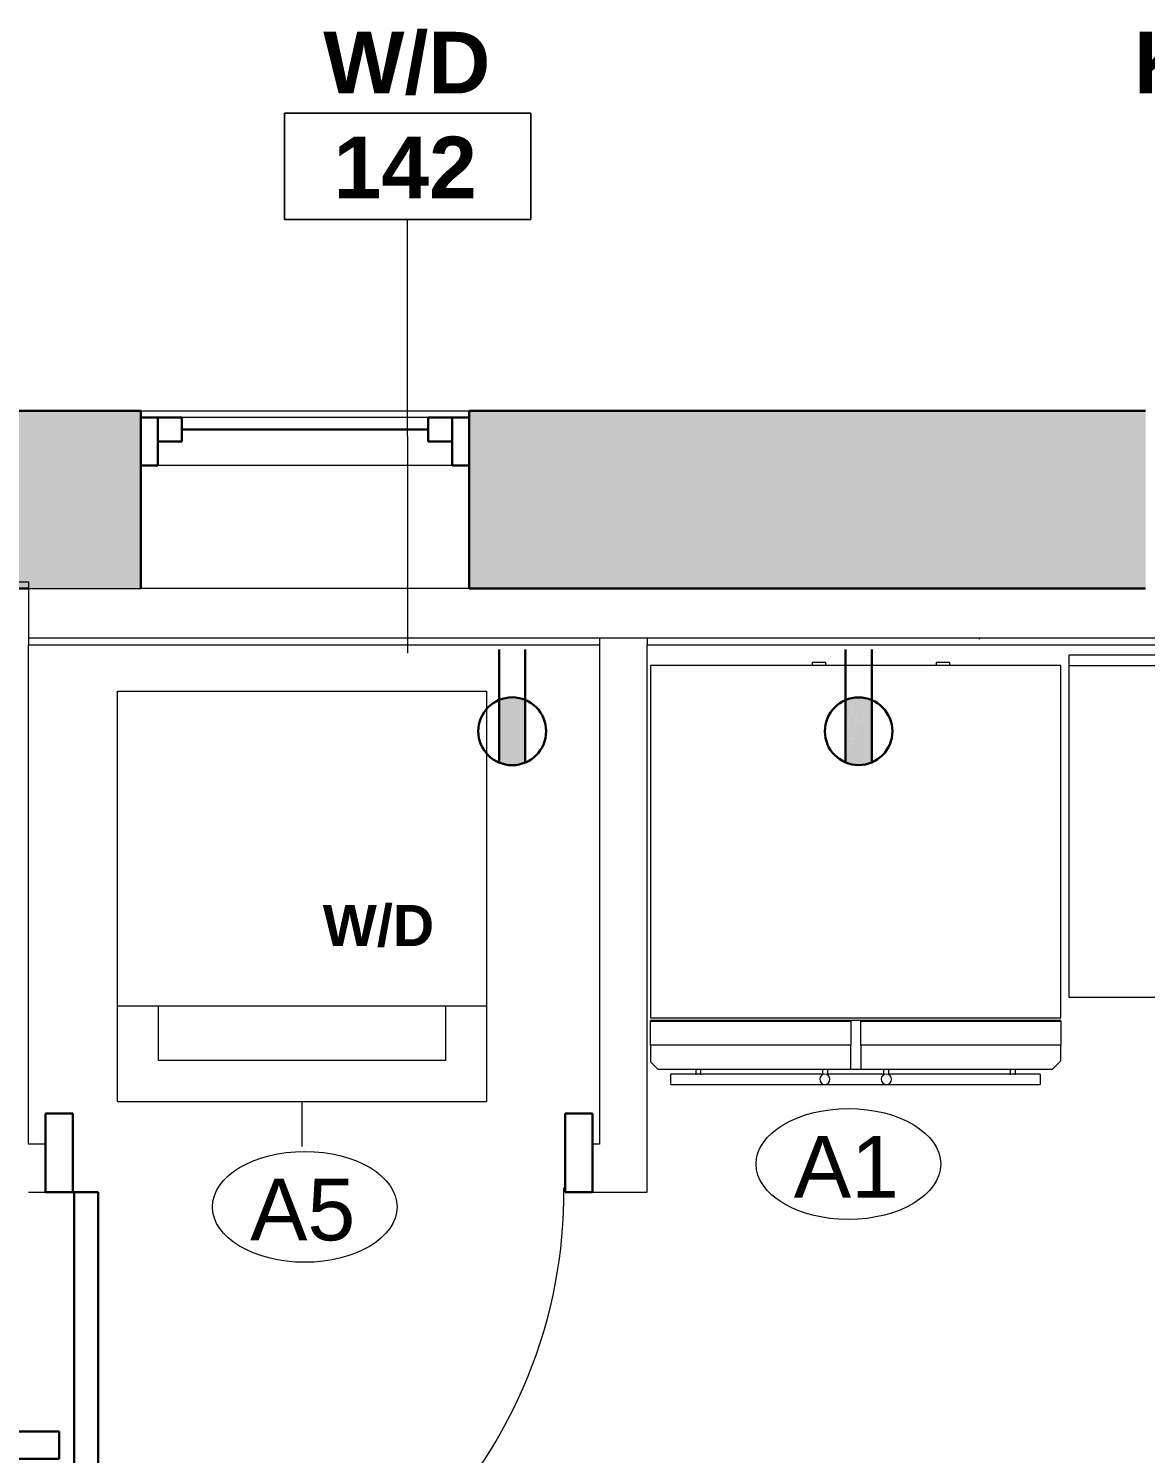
# Model space of a CAD drawing. Header units: inches. Extents: x -545 to 1062, y -2066 to -1239.
# Drawn here: x 19.5 to 101.2, y -1760.9 to -1656.8 of the extents above; entities that cross this region are included whole.
import ezdxf

# ---------------------------------------------------------------- set-up
doc = ezdxf.new("R2010")
doc.units = ezdxf.units.IN
doc.header["$MEASUREMENT"] = 0
doc.linetypes.add('Dash dot dot', pattern=[0.8125, 0.25, -0.1875, 0, -0.1875, 0, -0.1875])
for name, color, linetype, lineweight in [('A-ANNO-NOTE', 131, 'Continuous', 40), ('A-AREA-IDEN', 2, 'Continuous', 9), ('A-DOOR', 31, 'Continuous', 18), ('A-DOOR-FRAM', 31, 'Continuous', 30), ('A-GLAZ', 151, 'Continuous', 18), ('A-WALL', 113, 'Continuous', 18), ('A-WALL-PATT', 111, 'Continuous', 18), ('I-WALL', 2, 'Continuous', 18), ('Q-CASE', 31, 'Continuous', 9), ('Q-SPCQ', 91, 'Continuous', 9), ('Q-SPCQ-IDEN', 132, 'Continuous', 9)]:
    doc.layers.add(name, color=color, linetype=linetype, lineweight=lineweight)
doc.styles.add('Arial', font='arial.ttf', dxfattribs={"height": 4.5})
doc.styles.add('Swis721 Lt BT_B', font='', dxfattribs={"height": 3})
doc.styles.add('Swis721 Lt BT_B_1', font='', dxfattribs={"height": 4.5})
doc.styles.get('Swis721 Lt BT_B').set_extended_font_data('Swis721 Lt BT', bold=True)
doc.styles.get('Swis721 Lt BT_B_1').set_extended_font_data('Swis721 Lt BT', bold=True)

# ---------------------------------------------------------------- blocks, each defined once
blk = doc.blocks.new('Window-Double-Hung - 24_ x 44_-5436741-1ST FLOOR - POWER _ SIGNAL')
at = {"layer": 'A-GLAZ'}
for p, q in [((-12, 6.5), (12, 6.5)), ((12, -6.5), (-12, -6.5))]:
    blk.add_line(p, q, dxfattribs=at)
at = {"layer": 'A-GLAZ', "color": 8, "lineweight": 30}
for p, q in [((-12, -6.5), (-12, 6.5)), ((12, 6.5), (12, -6.5)), ((-12, -2.5), (-10.75, -2.5)), ((-10.75, -6), (-10.75, -2.5)), ((10.75, -2.5), (12, -2.5)), ((10.75, -6), (10.75, -2.5)), ((-10.75, -4.25), (-9, -4.25)), ((-9, -6), (-9, -4.25)), ((-9, -5.125), (9, -5.125)), ((9, -6), (9, -4.25)), ((10.75, -4.25), (9, -4.25)), ((-12, -6), (-9, -6)), ((9, -6), (12, -6))]:
    blk.add_line(p, q, dxfattribs=at)
at = {"layer": 'A-GLAZ', "lineweight": 9}
for p, q in [((-10.75, -2.5), (10.75, -2.5)), ((-9, -6), (9, -6))]:
    blk.add_line(p, q, dxfattribs=at)
blk = doc.blocks.new('Single Flush - D1 3_ X 8_  - NOT FR-6102448-1ST FLOOR - POWER _ SIGNAL')
at = {"layer": 'A-DOOR', "lineweight": 30}
for p, q in [((16.15625, 37.5625), (16.15625, 1.75)), ((17.90625, 37.5625), (16.15625, 37.5625)), ((17.90625, 1.75), (17.90625, 37.5625)), ((16.15625, 1.75), (17.90625, 1.75))]:
    blk.add_line(p, q, dxfattribs=at)
at = {"layer": 'A-DOOR', "lineweight": 9}
blk.add_arc((17.90625, 1.75), 35.8125, 90, 180.5, dxfattribs=at)
at = {"layer": 'A-DOOR-FRAM'}
for p, q in [((-20, -4), (-20, 1.75)), ((-20, 1.75), (-18, 1.75)), ((-18, -4), (-18, 1.75)), ((18.000004, -4), (18.000004, 1.75)), ((18.000004, 1.75), (20.000004, 1.75)), ((20.000004, -4), (20.000004, 1.75)), ((-20, -4), (-18, -4)), ((18.000004, -4), (20.000004, -4))]:
    blk.add_line(p, q, dxfattribs=at)
blk = doc.blocks.new('Single Flush - D1 2_6_ X 8_ - NOT FR-6102321-1ST FLOOR - POWER _ SIGNAL')
at = {"layer": 'A-DOOR', "lineweight": 30}
for p, q in [((13.15625, -1.75), (14.90625, -1.75)), ((13.15625, -31.5625), (13.15625, -1.75)), ((14.90625, -1.75), (14.90625, -31.5625)), ((14.90625, -31.5625), (13.15625, -31.5625))]:
    blk.add_line(p, q, dxfattribs=at)
at = {"layer": 'A-DOOR', "lineweight": 9}
blk.add_arc((14.90625, -1.75), 29.8125, 179.5, 270, dxfattribs=at)
at = {"layer": 'A-DOOR-FRAM'}
for p, q in [((-17, 4), (-17, -1.75)), ((-17, 4), (-15, 4)), ((-15, 4), (-15, -1.75)), ((15.000004, 4), (15.000004, -1.75)), ((15.000004, 4), (17.000004, 4)), ((17.000004, 4), (17.000004, -1.75)), ((-17, -1.75), (-15, -1.75)), ((15.000004, -1.75), (17.000004, -1.75))]:
    blk.add_line(p, q, dxfattribs=at)
blk = doc.blocks.new('Counter Top w Sink Hole - 24_ Depth-5937304-1ST FLOOR - POWER _ SIGNAL')
at = {"layer": 'Q-CASE'}
for p, q in [((-22.2, 0), (-47.26, 0)), ((-47.26, 0), (-47.26, -25)), ((20.28, 0), (-19.45, 0)), ((29.66, 0), (23.03, 0)), ((29.66, -25), (29.66, 0)), ((-47.26, -0.75), (29.66, -0.75)), ((-47.26, -25), (29.66, -25))]:
    blk.add_line(p, q, dxfattribs=at)
at = {"layer": 'Q-CASE', "linetype": 'Dash dot dot'}
for p, q in [((27.59, -6), (28.35, -6)), ((3.35, -19), (3.35, -8)), ((30.35, -8), (30.35, -19)), ((28.35, -21), (27.59, -21))]:
    blk.add_line(p, q, dxfattribs=at)
for centre, start, end in [((28.35, -8), 0, 90), ((5.35, -8), 153.0754, 180), ((5.35, -19), 180, 206.9246), ((28.35, -19), 270, 0)]:
    blk.add_arc(centre, 2, start, end, dxfattribs=at)
blk = doc.blocks.new('A-Refrigerator - A-Refrigerator-V14-1ST FLOOR - POWER _ SIGNAL')
at = {"layer": 'Q-SPCQ'}
for p, q in [((15, 13.75), (-15, 13.75)), ((-15, 13.75), (-15, -12)), ((-3.18, 14), (-3.18, 13.75)), ((-3.18, 14), (-2.18, 14)), ((-2.18, 13.75), (-2.18, 14)), ((5.88, 14), (5.88, 13.75)), ((5.88, 14), (6.88, 14)), ((6.88, 13.75), (6.88, 14)), ((15, -12), (15, 13.75)), ((-15, -12), (15, -12)), ((-0.36, -12.19), (-15, -12.19)), ((-15, -12.19), (-15, -12.25)), ((-15, -12.25), (-0.36, -12.25)), ((-15, -14), (-15, -12.25)), ((-0.36, -12.25), (-0.36, -12.19)), ((15, -12.19), (-0.36, -12.19)), ((-0.36, -12.25), (-0.36, -14)), ((0.39, -12.25), (15, -12.25)), ((0.39, -14), (0.39, -12.25)), ((15, -12.25), (15, -12.19)), ((15, -12.25), (15, -14)), ((-0.36, -14), (-15, -14)), ((-15, -14), (-15, -15.21)), ((-0.36, -15.75), (-0.36, -14)), ((15, -14), (0.39, -14)), ((0.39, -14), (0.39, -15.75)), ((15, -15.14), (15, -14)), ((-15, -15.21), (-14.46, -15.75)), ((14.39, -15.75), (15, -15.14)), ((-14.46, -15.75), (-0.36, -15.75)), ((-2.41, -16.13), (-13.5, -16.13)), ((-13.5, -16.88), (-13.5, -16.13)), ((-11.69, -15.75), (-11.69, -16.18)), ((-11.31, -16.18), (-11.31, -15.75)), ((-2.42, -15.75), (-2.42, -16.17)), ((2.05, -16.13), (-2.05, -16.13)), ((-2.04, -16.19), (-2.04, -15.75)), ((-0.36, -15.75), (0.39, -15.75)), ((0.39, -15.75), (14.39, -15.75)), ((2.04, -15.75), (2.04, -16.19)), ((13.5, -16.13), (2.41, -16.13)), ((2.42, -16.17), (2.42, -15.75)), ((11.31, -15.75), (11.31, -16.18)), ((11.69, -16.18), (11.69, -15.75)), ((13.5, -16.13), (13.5, -16.88)), ((-13.5, -16.88), (13.5, -16.88))]:
    blk.add_line(p, q, dxfattribs=at)
for centre, start, end in [((-2.25, -16.5), 90, 270), ((-2.25, -16.5), 270, 90), ((2.25, -16.5), 90, 270), ((2.25, -16.5), 270, 90)]:
    blk.add_arc(centre, 0.375, start, end, dxfattribs=at)
blk = doc.blocks.new('Washer_-_Dryer_317 - 27_ x 30_-5805415-1ST FLOOR - POWER _ SIGNAL')
at = {"layer": 'Q-SPCQ'}
for p, q in [((-13.5, -8), (-13.5, 15)), ((-13.5, 15), (13.5, 15)), ((13.5, 15), (13.5, -8)), ((-13.5, -15), (-13.5, -8)), ((-13.5, -8), (13.5, -8)), ((-10.5, -12), (-10.5, -8)), ((10.5, -8), (10.5, -12)), ((13.5, -8), (13.5, -15)), ((10.5, -12), (-10.5, -12)), ((-13.5, -15), (13.5, -15))]:
    blk.add_line(p, q, dxfattribs=at)
blk = doc.blocks.new('Appliance_Specialty Equipment Tag - Standard-3515593-1ST FLOOR - POWER _ SIGNAL')
at = {"layer": 'Q-SPCQ-IDEN'}
blk.add_ellipse((-0.0499, 0.0037), major_axis=(-0.1406, 0), ratio=0.600473, dxfattribs=at)
blk = doc.blocks.new('Room Tag - Room Name and Number-3379422-1ST FLOOR - POWER _ SIGNAL')
at = {"layer": 'A-AREA-IDEN'}
for p, q in [((-0.1881, -0.1636), (-0.1881, -0.0018)), ((-0.1881, -0.0018), (0.1869, -0.0018)), ((0.1869, -0.0018), (-0.1881, -0.0018)), ((-0.1881, -0.0018), (-0.1881, -0.1636)), ((0.1869, -0.0018), (0.1869, -0.1636)), ((0.1869, -0.1636), (0.1869, -0.0018)), ((0.1869, -0.1636), (-0.1881, -0.1636)), ((-0.1881, -0.1636), (0.1869, -0.1636))]:
    blk.add_line(p, q, dxfattribs=at)

msp = doc.modelspace()

# ---------------------------------------------------------------- hatches: boundary and pattern name
at = {"layer": 'A-ANNO-NOTE', "lineweight": 9}
for points in [[(53.93, -1710.41), (55.1, -1705.69), (55.03, -1705.68)], [(53.93, -1710.41), (55.03, -1705.68), (54.96, -1705.68)], [(53.93, -1710.41), (54.96, -1705.68), (54.89, -1705.68)], [(53.93, -1710.41), (54.82, -1705.68), (54.75, -1705.68)], [(53.93, -1710.41), (54.75, -1705.68), (54.68, -1705.69)], [(53.93, -1710.41), (54.89, -1705.68), (54.82, -1705.68)], [(53.93, -1710.41), (55.17, -1705.69), (55.1, -1705.69)], [(53.93, -1710.41), (55.24, -1705.7), (55.17, -1705.69)], [(53.93, -1710.41), (54.61, -1705.69), (54.54, -1705.7)], [(53.93, -1710.41), (54.68, -1705.69), (54.61, -1705.69)], [(53.93, -1710.41), (55.31, -1705.71), (55.24, -1705.7)], [(53.93, -1710.41), (54.54, -1705.7), (54.47, -1705.71)], [(53.93, -1710.41), (55.38, -1705.73), (55.31, -1705.71)], [(53.93, -1710.41), (54.47, -1705.71), (54.4, -1705.73)], [(53.93, -1710.41), (55.45, -1705.74), (55.38, -1705.73)], [(53.93, -1710.41), (54.4, -1705.73), (54.34, -1705.74)], [(53.93, -1710.41), (55.52, -1705.76), (55.45, -1705.74)], [(53.93, -1710.41), (54.34, -1705.74), (54.27, -1705.76)], [(53.93, -1710.41), (55.59, -1705.78), (55.52, -1705.76)], [(53.93, -1710.41), (54.27, -1705.76), (54.2, -1705.78)], [(53.93, -1710.41), (55.65, -1705.8), (55.59, -1705.78)], [(53.93, -1710.41), (54.2, -1705.78), (54.13, -1705.8)], [(53.93, -1710.41), (55.72, -1705.82), (55.65, -1705.8)], [(53.93, -1710.41), (54.13, -1705.8), (54.07, -1705.82)], [(53.93, -1710.41), (55.79, -1705.84), (55.72, -1705.82)], [(53.93, -1710.41), (54.07, -1705.82), (54, -1705.84)], [(53.93, -1710.41), (55.85, -1705.87), (55.79, -1705.84)], [(53.93, -1710.41), (54, -1705.84), (53.93, -1705.87)], [(55.85, -1710.41), (55.85, -1705.87), (53.93, -1710.41)], [(79.26, -1710.41), (80.43, -1705.69), (80.36, -1705.68), (80.23, -1706.25)], [(79.26, -1710.41), (80.36, -1705.68), (80.29, -1705.68), (80.17, -1706.25)], [(79.26, -1710.41), (80.29, -1705.68), (80.22, -1705.68), (80.1, -1706.25)], [(79.26, -1710.41), (80.15, -1705.68), (80.08, -1705.68), (79.98, -1706.25)], [(79.26, -1710.41), (80.08, -1705.68), (80.01, -1705.69), (79.92, -1706.25)], [(79.26, -1710.41), (80.22, -1705.68), (80.15, -1705.68), (80.04, -1706.25)], [(79.26, -1710.41), (80.5, -1705.69), (80.43, -1705.69), (80.29, -1706.25)], [(79.26, -1710.41), (80.57, -1705.7), (80.5, -1705.69), (80.36, -1706.25)], [(79.26, -1710.41), (79.94, -1705.69), (79.87, -1705.7), (79.8, -1706.25)], [(79.26, -1710.41), (80.01, -1705.69), (79.94, -1705.69), (79.86, -1706.25)], [(79.26, -1710.41), (80.64, -1705.71), (80.57, -1705.7), (80.42, -1706.25)], [(79.26, -1710.41), (79.87, -1705.7), (79.8, -1705.71), (79.74, -1706.25)], [(79.26, -1710.41), (80.71, -1705.73), (80.64, -1705.71), (80.48, -1706.25)], [(79.26, -1710.41), (79.8, -1705.71), (79.73, -1705.73), (79.68, -1706.25)], [(79.26, -1710.41), (80.78, -1705.74), (80.71, -1705.73), (80.55, -1706.25)], [(79.26, -1710.41), (79.73, -1705.73), (79.66, -1705.74), (79.62, -1706.25)], [(79.26, -1710.41), (80.85, -1705.76), (80.78, -1705.74), (80.61, -1706.25)], [(79.26, -1710.41), (79.66, -1705.74), (79.6, -1705.76), (79.56, -1706.25)], [(79.26, -1710.41), (80.91, -1705.78), (80.85, -1705.76), (80.68, -1706.25)], [(79.26, -1710.41), (79.6, -1705.76), (79.53, -1705.78), (79.5, -1706.25)], [(79.26, -1710.41), (80.98, -1705.8), (80.91, -1705.78), (80.75, -1706.25)], [(79.26, -1710.41), (79.53, -1705.78), (79.46, -1705.8), (79.44, -1706.25)], [(79.26, -1710.41), (81.05, -1705.82), (80.98, -1705.8), (80.81, -1706.25)], [(79.26, -1710.41), (79.46, -1705.8), (79.39, -1705.82), (79.38, -1706.25)], [(79.26, -1710.41), (81.11, -1705.84), (81.05, -1705.82), (80.88, -1706.25)], [(79.26, -1710.41), (79.39, -1705.82), (79.33, -1705.84), (79.32, -1706.25)], [(79.26, -1710.41), (81.18, -1705.87), (81.11, -1705.84), (80.95, -1706.25)], [(79.26, -1710.41), (79.33, -1705.84), (79.26, -1705.87), (79.26, -1706.25)], [(81.18, -1710.41), (81.18, -1705.87), (79.26, -1710.41)], [(54, -1710.43), (55.85, -1710.41), (53.93, -1710.41)], [(55.72, -1710.47), (55.85, -1710.41), (54, -1710.43)], [(54.82, -1710.62), (54, -1710.43), (54.4, -1710.57)], [(54.82, -1710.62), (55.72, -1710.47), (54, -1710.43)], [(54.82, -1710.62), (55.1, -1710.62), (55.72, -1710.47)], [(55.1, -1710.62), (55.52, -1710.54), (55.72, -1710.47)], [(55.1, -1710.62), (55.17, -1710.61), (55.52, -1710.54)], [(79.33, -1710.43), (81.18, -1710.41), (79.26, -1710.41)], [(81.05, -1710.47), (81.18, -1710.41), (79.33, -1710.43)], [(80.15, -1710.62), (79.33, -1710.43), (79.73, -1710.57)], [(80.15, -1710.62), (81.05, -1710.47), (79.33, -1710.43)], [(80.15, -1710.62), (80.43, -1710.62), (81.05, -1710.47)], [(80.43, -1710.62), (80.85, -1710.54), (81.05, -1710.47)], [(80.43, -1710.62), (80.5, -1710.61), (80.85, -1710.54)]]:
    msp.add_hatch(color=256, dxfattribs=at).paths.add_polyline_path(points, flags=0)
at = {"layer": 'A-WALL-PATT', "lineweight": 9}
h = msp.add_hatch(color=7, dxfattribs=at)
h.paths.add_polyline_path([(248.17, -1697.72), (248.17, -1684.72), (203.2, -1684.72), (203.2, -1697.72), (240.17, -1697.72)], flags=0)
h.paths.add_polyline_path([(101.2, -1697.72), (101.2, -1684.72), (51.74, -1684.72), (51.74, -1697.72), (88.69, -1697.72)], flags=0)
h.paths.add_polyline_path([(176.27, -1697.72), (179.2, -1697.72), (179.2, -1684.72), (125.2, -1684.72), (125.2, -1697.72), (161.67, -1697.72)], flags=0)
h.paths.add_polyline_path([(-21.9, -1697.72), (27.74, -1697.72), (27.74, -1684.72), (-21.9, -1684.72), (-21.9, -1696.07)], flags=0)
h.paths.add_polyline_path([(-45.9, -1697.72), (-45.9, -1684.72), (-135.38, -1684.72), (-135.38, -1697.72), (-71.86, -1697.72)], flags=0)
h.paths.add_polyline_path([(-175.38, -1697.72), (-175.38, -1684.72), (-186.36, -1684.72), (-186.36, -1697.72)], flags=0)
h = msp.add_hatch(dxfattribs=at)
h.set_pattern_fill('FP_1', color=256, style=0, pattern_type=2)
h.set_pattern_definition([(0, (0, 0), (15.36, 3.84), [0.634, -10.886, 0.634, -10.886, -61.44]), (0, (0, 0), (15.36, 3.84), [-23.04, 0.634, -22.406, 0.634, -10.886, -26.88]), (0, (0, 0), (15.36, 3.84), [-57.6, 0.634, -7.046, 0.634, -18.566]), (120, (5.76, 1.92), (-11.0055376, 11.38215), [0.634, -10.886, 0.634, -10.886, -61.44]), (120, (5.76, 1.92), (-11.0055376, 11.38215), [-23.04, 0.634, -22.406, 0.634, -10.886, -26.88]), (120, (5.76, 1.92), (-11.0055376, 11.38215), [-57.6, 0.634, -7.046, 0.634, -18.566]), (240, (7.68, 9.6), (-4.3544624, -15.22215), [0.634, -10.886, 0.634, -10.886, -61.44]), (240, (7.68, 9.6), (-4.3544624, -15.22215), [-23.04, 0.634, -22.406, 0.634, -10.886, -26.88]), (240, (7.68, 9.6), (-4.3544624, -15.22215), [-57.6, 0.634, -7.046, 0.634, -18.566])])
h.paths.add_polyline_path([(220.05, -1701.84), (240.17, -1701.84), (240.17, -1701.34), (207.25, -1701.34), (207.25, -1701.84)], flags=0)
h.paths.add_polyline_path([(64.77, -1701.84), (121.27, -1701.84), (121.27, -1701.34), (64.77, -1701.34)], flags=0)
h.paths.add_polyline_path([(44.9, -1701.84), (61.27, -1701.84), (61.27, -1701.34), (19.52, -1701.34), (19.52, -1701.84)], flags=0)
h.paths.add_polyline_path([(203.75, -1701.84), (203.75, -1701.34), (198.25, -1701.34), (198.25, -1701.84)], flags=0)
h.paths.add_polyline_path([(196.75, -1701.84), (196.75, -1701.34), (165.25, -1701.34), (165.25, -1701.84), (190.86, -1701.84)], flags=0)
h.paths.add_polyline_path([(122.77, -1701.84), (163.75, -1701.84), (163.75, -1701.34), (122.77, -1701.34), (122.77, -1701.55)], flags=0)

# ---------------------------------------------------------------- linework, layer by layer
at = {"layer": 'A-ANNO-NOTE', "lineweight": 30}
for p, q in [((53.93, -1702.17), (53.93, -1710.43)), ((55.85, -1702.17), (55.85, -1710.43)), ((55.85, -1702.17), (55.85, -1710.43)), ((79.26, -1702.17), (79.26, -1710.43)), ((81.18, -1702.17), (81.18, -1710.43)), ((81.18, -1702.17), (81.18, -1710.43))]:
    msp.add_line(p, q, dxfattribs=at)
at = {"layer": 'A-ANNO-NOTE', "lineweight": 9}
for p, q in [((53.93, -1705.87), (53.93, -1710.41)), ((55.85, -1710.41), (55.85, -1705.87)), ((79.26, -1705.87), (79.26, -1710.41)), ((81.18, -1710.41), (81.18, -1705.87))]:
    msp.add_line(p, q, dxfattribs=at)
at = {"layer": 'A-ANNO-NOTE', "lineweight": 30}
for centre, radius in [((54.89, -1708.15), 2.48), ((80.22, -1708.15), 2.47)]:
    msp.add_circle(centre, radius, dxfattribs=at)
at = {"layer": 'A-ANNO-NOTE', "lineweight": 9}
for centre, radius, start, end in [((54.89, -1708.15), 2.47, 67.2244, 112.7756), ((80.22, -1708.15), 2.47, 67.2244, 112.7756), ((54.9, -1708.37), 2.25, 244.5156, 294.9234), ((80.23, -1708.37), 2.25, 244.5156, 294.9234)]:
    msp.add_arc(centre, radius, start, end, dxfattribs=at)
at = {"layer": 'A-AREA-IDEN'}
msp.add_line((47.27, -1702.45), (47.24, -1670.74), dxfattribs=at)
at = {"layer": 'A-WALL', "color": 8, "lineweight": 30}
for p, q in [((27.74, -1684.72), (-21.9, -1684.72)), ((101.2, -1684.72), (51.74, -1684.72)), ((16.02, -1697.72), (19.52, -1697.72)), ((51.74, -1697.72), (101.2, -1697.72))]:
    msp.add_line(p, q, dxfattribs=at)
at = {"layer": 'A-WALL'}
for p, q in [((19.52, -1697.22), (19.52, -1701.84)), ((121.27, -1701.34), (19.52, -1701.34)), ((61.27, -1701.34), (61.27, -1701.84)), ((64.77, -1701.34), (64.77, -1701.84))]:
    msp.add_line(p, q, dxfattribs=at)
at = {"layer": 'A-WALL', "color": 55}
msp.add_line((19.52, -1697.72), (27.74, -1697.72), dxfattribs=at)
at = {"layer": 'I-WALL', "lineweight": 9}
msp.add_line((16.02, -1697.22), (19.52, -1697.22), dxfattribs=at)
at = {"layer": 'I-WALL'}
for p, q in [((19.52, -1738.34), (19.52, -1701.84)), ((19.52, -1701.84), (61.27, -1701.84)), ((61.27, -1701.84), (61.27, -1738.34)), ((64.77, -1741.84), (64.77, -1701.84)), ((64.77, -1701.84), (121.27, -1701.84)), ((20.77, -1738.34), (19.52, -1738.34)), ((20.77, -1741.84), (20.77, -1738.34)), ((61.27, -1738.34), (60.77, -1738.34)), ((60.77, -1738.34), (60.77, -1741.84)), ((19.52, -1741.84), (20.77, -1741.84)), ((60.77, -1741.84), (64.77, -1741.84))]:
    msp.add_line(p, q, dxfattribs=at)
at = {"layer": 'Q-SPCQ-IDEN'}
msp.add_line((39.52, -1735.22), (39.52, -1738.51), dxfattribs=at)

# ---------------------------------------------------------------- block references
at = {"layer": 'A-AREA-IDEN', "xscale": 47.99999999999997, "yscale": 47.99999999999997, "zscale": 47.99999999999997}
msp.add_blockref('Room Tag - Room Name and Number-3379422-1ST FLOOR - POWER _ SIGNAL', (47.27, -1662.89), dxfattribs=at)
at = {"layer": 'A-DOOR'}
for name, p, rotation in [('Single Flush - D1 3_ X 8_  - NOT FR-6102448-1ST FLOOR - POWER _ SIGNAL', (40.77, -1740.09), 180), ('Single Flush - D1 2_6_ X 8_ - NOT FR-6102321-1ST FLOOR - POWER _ SIGNAL', (17.77, -1776.34), 269.9999999999999)]:
    msp.add_blockref(name, p, dxfattribs=dict(at, rotation=rotation))
at = {"layer": 'A-GLAZ', "rotation": 180}
msp.add_blockref('Window-Double-Hung - 24_ x 44_-5436741-1ST FLOOR - POWER _ SIGNAL', (39.74, -1691.22), dxfattribs=at)
at = {"layer": 'Q-CASE'}
msp.add_blockref('Counter Top w Sink Hole - 24_ Depth-5937304-1ST FLOOR - POWER _ SIGNAL', (142.85, -1702.59), dxfattribs=at)
at = {"layer": 'Q-SPCQ'}
for name, p in [('A-Refrigerator - A-Refrigerator-V14-1ST FLOOR - POWER _ SIGNAL', (80, -1717.09)), ('Washer_-_Dryer_317 - 27_ x 30_-5805415-1ST FLOOR - POWER _ SIGNAL', (39.52, -1720.22))]:
    msp.add_blockref(name, p, dxfattribs=at)
at = {"layer": 'Q-SPCQ-IDEN', "xscale": 47.99999999999997, "yscale": 47.99999999999997, "zscale": 47.99999999999997}
for p in [(81.87, -1739.96), (42.12, -1743.09)]:
    msp.add_blockref('Appliance_Specialty Equipment Tag - Standard-3515593-1ST FLOOR - POWER _ SIGNAL', p, dxfattribs=at)

# ---------------------------------------------------------------- texts
at = {"layer": 'A-AREA-IDEN', "attachment_point": 1}
for s, insert, char_height, width, style in [('W/D', (41.08, -1657.03), 4.5, 14.847, 'Swis721 Lt BT_B_1'), ('KITCHEN', (100.35, -1657.03), 4.5, 32.8755, 'Swis721 Lt BT_B_1'), ('142', (41.82, -1664.69), 4.5, 12.726, 'Swis721 Lt BT_B_1'), ('W/D', (41.04, -1720.85), 3, 10.1505, 'Swis721 Lt BT_B')]:
    msp.add_mtext(s, dxfattribs=dict(at, insert=insert, char_height=char_height, width=width, style=style))
at = {"layer": 'Q-SPCQ-IDEN', "char_height": 4.5, "width": 9.393, "attachment_point": 1, "style": 'Arial'}
for s, insert in [('A1', (75.48, -1737.73)), ('A5', (35.73, -1740.86))]:
    msp.add_mtext(s, dxfattribs=dict(at, insert=insert))

doc.saveas('drawing.dxf')
